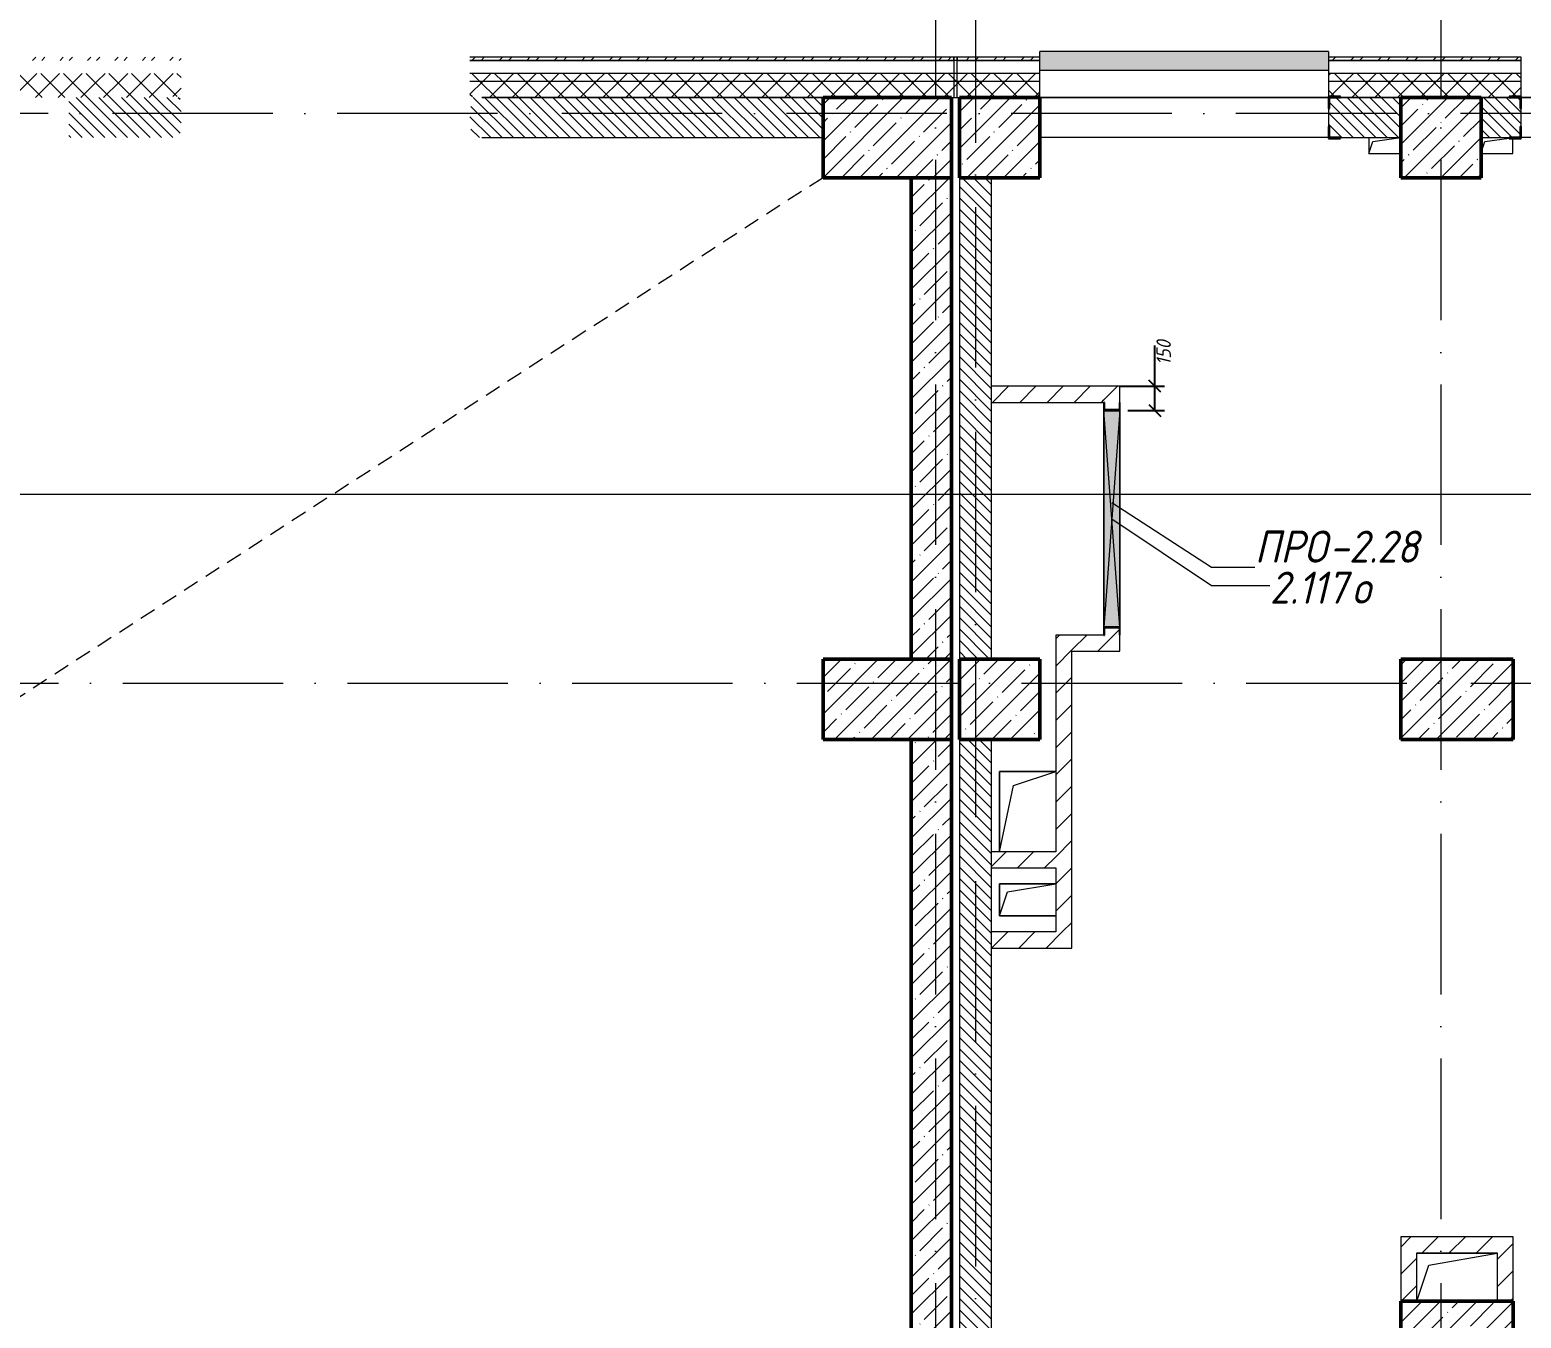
# Model space of a CAD drawing. Header units: millimetres. Extents: x -537608 to 253996, y -217170 to 186033.
# Drawn here: x -80724 to -71432, y -118198 to -110170 of the extents above; entities that cross this region are included whole.
import ezdxf

# ---------------------------------------------------------------- set-up
doc = ezdxf.new("R2010")
doc.units = ezdxf.units.MM
doc.linetypes.add('200_ШТРИХ_ш1п0_6_', pattern=[160, 100, -60])
doc.linetypes.add('50_200_ШТРИХ_1Т_ш5_п1_п1_', pattern=[1400, 1000, -200, 0, -200])
for name, color, linetype, lineweight in [('A-____-____-DIMS', 7, 'Continuous', 9), ('A-DETL-____-OTLN-3', 7, '200_ШТРИХ_ш1п0_6_', 9), ('A-DETL-GENF-OTLN', 7, 'Continuous', 9), ('A-FLOR-____-OTLN', 7, 'Continuous', 9), ('A-GENM-____-IDEN', 7, 'Continuous', 9), ('A-GENM-____-MCUT', 7, 'Continuous', 25), ('A-GENM-____-OTLN', 7, 'Continuous', 9), ('A-GENM-____-OTLN-1', 7, 'Continuous', 25), ('A-GLAZ-____-IDEN', 7, 'Continuous', 9), ('A-GLAZ-____-OTLN', 7, 'Continuous', 9), ('A-WALL-____-MCUT', 7, 'Continuous', 13), ('A-WALL-____-MCUT-1', 7, 'Continuous', 9), ('A-WALL-____-MCUT-2', 7, 'Continuous', 50), ('A-WALL-____-OTLN', 7, 'Continuous', 9), ('A-WALL-____-PATT-1', 7, 'Continuous', 9), ('A-WALL-FNSH-MCUT-1', 7, 'Continuous', 9), ('S-COLS-____-MCUT', 7, 'Continuous', 50), ('S-COLS-____-OTLN', 7, 'Continuous', 9), ('S-GRID-____-OTLN-1', 7, '50_200_ШТРИХ_1Т_ш5_п1_п1_', 9)]:
    doc.layers.add(name, color=color, linetype=linetype, lineweight=lineweight)
doc.layers.add('A-GLAZ-____-OTLN-1', color=7, linetype='Continuous', lineweight=9, true_color=0xc0c0c0)
doc.layers.add('G-____-____-SYMB-1', color=9, linetype='Continuous', lineweight=9, true_color=0x808080)
doc.styles.add('ISOCPEUR_I_11', font='isocpeui.ttf', dxfattribs={"width": 0.9, "height": 200})
doc.styles.add('ISOCPEUR_I_7', font='isocpeui.ttf', dxfattribs={"width": 0.9, "height": 90})
doc.dimstyles.new('ISO-1_8_0_9К_СРЕДНИЙ_Кладочные_1', dxfattribs={"dimscale": 304.8, "dimtxt": 89.638306, "dimasz": 0.246063, "dimexe": 0.19685, "dimexo": 0, "dimgap": 0, "dimtad": 1, "dimdec": 3, "dimrnd": 0.001, "dimdsep": 46, "dimtxsty": 'ISOCPEUR_I_7', "dimblk1": 'OBLIQUE', "dimblk2": 'OBLIQUE', "dimsah": 1, "dimcen": 0.09, "dimdle": 0.19685, "dimazin": 0, "dimtfac": 1, "dimtdec": 4, "dimtix": 1, "dimtmove": 0, "dimatfit": 3, "dimfxl": 1, "dimtvp": 1, "dimtolj": 1, "dimtzin": 0, "dimarcsym": 2})
pattern_1 = [(45, (-149681.9, -196272.38), (-70.71068, 70.71068), []), (135, (-149681.9, -196272.38), (-70.71068, -70.71068), [])]
pattern_2 = [(45, (-149681.9, -196272.38), (-114.04925, 114.04925), []), (45, (-149567.85, -196272.38), (-114.04925, 114.04925), [201.612, -40.322, 3.353, -36.97])]
pattern_3 = [(45, (-149681.9, -196272.38), (-85.53659, 85.53659), []), (45, (-149624.87, -196272.38), (-85.53659, 85.53659), [])]
pattern_4 = [(135, (-149681.9, -196272.377), (-35.35534, -35.35534), [])]
pattern_5 = [(45, (-149681.9, -196272.38), (-84.85281, 84.85281), [])]

# ---------------------------------------------------------------- blocks, each defined once
blk = doc.blocks.new('BSC_Колонна _Прямоугольная - 500х500-V42-АР1_План отверстий 2 этажа в осях 1-64_Ю-ЯЯ')
at = {"layer": 'S-COLS-____-OTLN'}
h = blk.add_hatch(dxfattribs=at)
h.set_pattern_fill('FP_52', color=256, style=0, pattern_type=2)
h.set_pattern_definition([(45, (-77750, -85431.04), (-114.04925, 114.04925), []), (45, (-77635.95, -85431.04), (-114.04925, 114.04925), [201.613, -40.323, 3.353, -36.97])])
h.paths.add_polyline_path([(-250, -250), (250, -250), (250, 250), (-250, 250)], flags=0)
at = {"layer": 'S-COLS-____-MCUT'}
for p, q in [((250, 250), (-250, 250)), ((-250, 250), (-250, -250)), ((250, -250), (250, 250)), ((-250, -250), (250, -250))]:
    blk.add_line(p, q, dxfattribs=at)
blk = doc.blocks.new('BSC_Колонна _Прямоугольная - 500х800-V81-АР1_План отверстий 2 этажа в осях 1-64_Ю-ЯЯ')
at = {"layer": 'S-COLS-____-OTLN'}
h = blk.add_hatch(dxfattribs=at)
h.set_pattern_fill('FP_94', color=256, style=0, pattern_type=2)
h.set_pattern_definition([(315, (-85431.04, 74300), (114.04925, 114.04925), []), (315, (-85431.04, 74185.95), (114.04925, 114.04925), [201.613, -40.323, 3.353, -36.97])])
h.paths.add_polyline_path([(-250, 400), (-250, -400), (250, -400), (250, 400)], flags=0)
at = {"layer": 'S-COLS-____-MCUT'}
for p, q in [((250, 400), (-250, 400)), ((-250, 400), (-250, -400)), ((250, -400), (250, 400)), ((-250, -400), (250, -400))]:
    blk.add_line(p, q, dxfattribs=at)
blk = doc.blocks.new('BSC_Колонна _Прямоугольная - 500х800-V82-АР1_План отверстий 2 этажа в осях 1-64_Ю-ЯЯ')
at = {"layer": 'S-COLS-____-OTLN'}
h = blk.add_hatch(dxfattribs=at)
h.set_pattern_fill('FP_95', color=256, style=0, pattern_type=2)
h.set_pattern_definition([(315, (-81931.04, 74300), (114.04925, 114.04925), []), (315, (-81931.04, 74185.95), (114.04925, 114.04925), [201.613, -40.323, 3.353, -36.97])])
h.paths.add_polyline_path([(-250, 400), (-250, -400), (250, -400), (250, 400)], flags=0)
at = {"layer": 'S-COLS-____-MCUT'}
for p, q in [((250, 400), (-250, 400)), ((-250, 400), (-250, -400)), ((250, -400), (250, 400)), ((-250, -400), (250, -400))]:
    blk.add_line(p, q, dxfattribs=at)
blk = doc.blocks.new('BSC_Колонна _Прямоугольная - 500х500-V92-АР1_План отверстий 2 этажа в осях 1-64_Ю-ЯЯ')
at = {"layer": 'S-COLS-____-OTLN'}
h = blk.add_hatch(dxfattribs=at)
h.set_pattern_fill('FP_105', color=256, style=0, pattern_type=2)
h.set_pattern_definition([(45, (-75000, -85431.04), (-114.04925, 114.04925), []), (45, (-74885.95, -85431.04), (-114.04925, 114.04925), [201.613, -40.323, 3.353, -36.97])])
h.paths.add_polyline_path([(-250, -250), (250, -250), (250, 250), (-250, 250)], flags=0)
at = {"layer": 'S-COLS-____-MCUT'}
for p, q in [((250, 250), (-250, 250)), ((-250, 250), (-250, -250)), ((250, -250), (250, 250)), ((-250, -250), (250, -250))]:
    blk.add_line(p, q, dxfattribs=at)
blk = doc.blocks.new('BSC_Колонна _Прямоугольная - 500х700-V138-АР1_План отверстий 2 этажа в осях 1-64_Ю-ЯЯ')
at = {"layer": 'S-COLS-____-OTLN'}
h = blk.add_hatch(dxfattribs=at)
h.set_pattern_fill('FP_151', color=256, style=0, pattern_type=2)
h.set_pattern_definition([(315, (-77931.04, 77850), (114.04925, 114.04925), []), (315, (-77931.04, 77735.95), (114.04925, 114.04925), [201.613, -40.323, 3.353, -36.97])])
h.paths.add_polyline_path([(-250, 350), (-250, -350), (250, -350), (250, 350)], flags=0)
at = {"layer": 'S-COLS-____-MCUT'}
for p, q in [((250, 350), (-250, 350)), ((-250, 350), (-250, -350)), ((250, -350), (250, 350)), ((-250, -350), (250, -350))]:
    blk.add_line(p, q, dxfattribs=at)
blk = doc.blocks.new('BSC_Колонна _Прямоугольная - 500х700-V141-АР1_План отверстий 2 этажа в осях 1-64_Ю-ЯЯ')
at = {"layer": 'S-COLS-____-OTLN'}
h = blk.add_hatch(dxfattribs=at)
h.set_pattern_fill('FP_154', color=256, style=0, pattern_type=2)
h.set_pattern_definition([(315, (-81931.04, 77850), (114.04925, 114.04925), []), (315, (-81931.04, 77735.95), (114.04925, 114.04925), [201.613, -40.323, 3.353, -36.97])])
h.paths.add_polyline_path([(-250, 350), (-250, -350), (250, -350), (250, 350)], flags=0)
at = {"layer": 'S-COLS-____-MCUT'}
for p, q in [((250, 350), (-250, 350)), ((-250, 350), (-250, -350)), ((250, -350), (250, 350)), ((-250, -350), (250, -350))]:
    blk.add_line(p, q, dxfattribs=at)
blk = doc.blocks.new('Фахверк_СКБ_Уголок - 250_2700-27497298-АР1_План отверстий 2 этажа в осях 1-64_Ю-ЯЯ')
at = {"layer": 'A-GENM-____-MCUT'}
for p, q in [((200, 181), (125, 181)), ((125, 181), (125, 106)), ((125, 106), (131, 106)), ((131, 106), (131, 175)), ((131, 175), (200, 175)), ((200, 175), (200, 181)), ((131, -6), (125, -6)), ((125, -6), (125, -81)), ((125, -81), (200, -81)), ((131, -75), (131, -6)), ((200, -75), (131, -75)), ((200, -81), (200, -75))]:
    blk.add_line(p, q, dxfattribs=at)
blk = doc.blocks.new('AR_Отверстие прямоугольное _в плите_ - AR_Отверстие прямоугольное _в плите_-30510712-АР1_План отверстий 2 этажа в осях 1-64_Ю-ЯЯ')
at = {"layer": 'A-GENM-____-OTLN'}
for p, q in [((-100, 50), (-100, -50)), ((-100, -50), (-75, 25)), ((-75, 25), (100, 50)), ((-100, -50), (100, -50))]:
    blk.add_line(p, q, dxfattribs=at)
blk = doc.blocks.new('AR_Отверстие прямоугольное _в плите_ - AR_Отверстие прямоугольное _в плите_-V170-АР1_План отверстий 2 этажа в осях 1-64_Ю-ЯЯ')
at = {"layer": 'A-GENM-____-OTLN'}
for p, q in [((-97.8, -43.3), (-75, 25)), ((-75, 25), (77.2, 46.7)), ((100, -50), (100, 44)), ((-97.8, -50), (100, -50))]:
    blk.add_line(p, q, dxfattribs=at)
blk = doc.blocks.new('AR_Отверстие прямоугольное _в плите_ - AR_Отверстие прямоугольное _в плите_-V179-АР1_План отверстий 2 этажа в осях 1-64_Ю-ЯЯ')
at = {"layer": 'A-GENM-____-OTLN'}
for p, q in [((175, 250), (-175, 250)), ((-175, 250), (-175, -250)), ((-87.5, 162.5), (175, 250)), ((-175, -250), (-87.5, 162.5))]:
    blk.add_line(p, q, dxfattribs=at)
blk = doc.blocks.new('AR_Отверстие прямоугольное _в плите_ - AR_Отверстие прямоугольное _в плите_-30552592-АР1_План отверстий 2 этажа в осях 1-64_Ю-ЯЯ')
at = {"layer": 'A-GENM-____-OTLN'}
for p, q in [((175, 100), (-175, 100)), ((-175, 100), (-175, -100)), ((-125, 50), (175, 100)), ((-175, -100), (-125, 50)), ((-175, -100), (175, -100))]:
    blk.add_line(p, q, dxfattribs=at)
blk = doc.blocks.new('AR_Отверстие прямоугольное _в плите_ - AR_Отверстие прямоугольное _в плите_-30459267-АР1_План отверстий 2 этажа в осях 1-64_Ю-ЯЯ')
at = {"layer": 'A-GENM-____-OTLN'}
for p, q in [((250, 150), (-250, 150)), ((-175, 75), (250, 150)), ((-249.9, -149.7), (-175, 75))]:
    blk.add_line(p, q, dxfattribs=at)
blk = doc.blocks.new('Отлив_СКБ - Отлив витража_120_НВФ-31885689-АР1_План отверстий 2 этажа в осях 1-64_Ю-ЯЯ')
at = {"layer": 'A-GLAZ-____-OTLN-1'}
for points in [[(1800, 2), (1800, 120), (0, 120), (0, 2), (737.3, 2)], [(1800, 0), (1800, 2), (0, 2), (0, 0), (737.3, 0)]]:
    blk.add_hatch(color=256, dxfattribs=at).paths.add_polyline_path(points, flags=0)
at = {"layer": 'A-GLAZ-____-OTLN'}
for p, q in [((0, 83), (0, 120)), ((1800, 120), (0, 120)), ((1800, 120), (1800, 83)), ((0, 2), (1800, 2)), ((1800, 0), (0, 0))]:
    blk.add_line(p, q, dxfattribs=at)
blk = doc.blocks.new('Стены 2 - Стены 4-31194547-АР1_План отверстий 2 этажа в осях 1-64_Ю-ЯЯ')
at = {"layer": 'A-WALL-____-MCUT'}
for p, q in [((-1798.5, 41030.2), (-1798.5, 41010.2)), ((-1548.5, 41030.2), (-1798.5, 41030.2)), ((-1798.5, 41010.2), (-1548.5, 41010.2)), ((-1548.5, 41010.2), (-1548.5, 41030.2))]:
    blk.add_line(p, q, dxfattribs=at)
blk = doc.blocks.new('AR_Отверстие прямоугольное _в стене_ - AR_Отверстие прямоугольное _в стене__ОВ-36825274-АР1_План отверстий 2 этажа в осях 1-64_Ю-ЯЯ')
at = {"layer": 'A-GLAZ-____-OTLN'}
blk.add_hatch(color=256, dxfattribs=at).paths.add_polyline_path([(675, -50), (675, 50), (-675, 50), (-675, -50), (0.9, -50)], flags=0)
at = {"layer": 'A-DETL-GENF-OTLN'}
for p, q in [((-675, 50), (675, 50)), ((675, 50), (-675, -50)), ((-675, 50), (675, -50)), ((675, 50), (-675, 50)), ((675, -50), (-675, -50)), ((-675, -50), (675, -50))]:
    blk.add_line(p, q, dxfattribs=at)
blk = doc.blocks.new('154_Фахверк_СКБ_Швеллер - Тип_100_3960-28318856-АР1_План отверстий 2 этажа в осях 1-64_Ю-ЯЯ')
at = {"layer": 'A-GENM-____-MCUT'}
for p, q in [((175, 50), (125, 50)), ((125, 50), (125, -50)), ((128, 47), (175, 47)), ((128, -47), (128, 47)), ((175, 47), (175, 50)), ((125, -50), (175, -50)), ((175, -47), (128, -47)), ((175, -50), (175, -47))]:
    blk.add_line(p, q, dxfattribs=at)
blk = doc.blocks.new('_Oblique')
at = {"color": 0, "linetype": 'ByBlock', "lineweight": -2}
blk.add_line((-0.5, -0.5), (0.5, 0.5), dxfattribs=at)
blk = doc.blocks.new('*D2611')
at = {"layer": 'A-____-____-DIMS', "color": 0, "lineweight": -2, "transparency": 16777216}
for p, q in [((-73714.5, -112391.3), (-73714.5, -112136.1)), ((-73714.5, -112541.3), (-73714.5, -112331.3)), ((-73931.9, -112391.3), (-73654.5, -112391.3)), ((-73881.9, -112541.3), (-73654.5, -112541.3))]:
    blk.add_line(p, q, dxfattribs=at)
at = {"layer": 'Defpoints', "color": 0, "transparency": 16777216}
for p in [(-73931.9, -112391.3), (-73881.9, -112541.3), (-73714.5, -112541.3)]:
    blk.add_point(p, dxfattribs=at)
at = {"layer": 'A-____-____-DIMS', "color": 0, "lineweight": -2, "transparency": 16777216, "xscale": 75, "yscale": 75, "zscale": 75}
for p, rotation in [((-73714.5, -112391.3), 90), ((-73714.5, -112541.3), 270)]:
    blk.add_blockref('_Oblique', p, dxfattribs=dict(at, rotation=rotation))
at = {"layer": 'A-____-____-DIMS', "color": 0, "transparency": 16777216, "insert": (-73704.4, -112260.2), "char_height": 90, "width": 368.207, "attachment_point": 1, "rotation": 90, "line_spacing_factor": 1.149209, "style": 'ISOCPEUR_I_7'}
blk.add_mtext('\\A1;150', dxfattribs=at)

msp = doc.modelspace()

# ---------------------------------------------------------------- hatches: boundary and pattern name
at = {"layer": 'A-WALL-____-PATT-1'}
h = msp.add_hatch(dxfattribs=at)
h.set_pattern_fill('FP_3', color=256, style=0, pattern_type=2)
h.set_pattern_definition(pattern_3)
h.paths.add_polyline_path([(-74966.9, -110361.3351), (-74966.9, -110341.3351), (-77981.9, -110341.3351), (-77981.9, -110361.3351), (-75462.0531, -110361.3351)], flags=0)
h.paths.add_polyline_path([(-79781.9, -110361.3351), (-79781.9, -110341.3351), (-80981.9, -110341.3351), (-80981.9, -110361.3351)], flags=0)
h.paths.add_polyline_path([(-82781.9, -110361.3351), (-82781.9, -110341.3351), (-83981.9, -110341.3351), (-83981.9, -110361.3351)], flags=0)
h.paths.add_polyline_path([(-85781.9, -110361.3351), (-85781.9, -110341.3351), (-87031.9, -110341.3351), (-87031.9, -110361.3351), (-86067.0571, -110361.3351)], flags=0)
h.paths.add_polyline_path([(-88831.9, -110361.3351), (-88831.9, -110341.3351), (-90031.9, -110341.3351), (-90031.9, -110361.3351), (-89602.0584, -110361.3351)], flags=0)
h.paths.add_polyline_path([(-92253.3094, -110361.3351), (-91831.9, -110361.3351), (-91831.9, -110341.3351), (-93031.9, -110341.3351), (-93031.9, -110361.3351)], flags=0)
h.paths.add_polyline_path([(-97831.9, -110361.3351), (-97831.9, -110341.3351), (-99496.9, -110341.3351), (-99496.9, -110361.3351), (-98439.5617, -110361.3351)], flags=0)
h.paths.add_polyline_path([(-94831.9, -110361.3351), (-94831.9, -110341.3351), (-96031.9, -110341.3351), (-96031.9, -110361.3351)], flags=0)
h = msp.add_hatch(dxfattribs=at)
h.set_pattern_fill('FP_3', color=256, style=0, pattern_type=2)
h.set_pattern_definition(pattern_3)
h.paths.add_polyline_path([(-63089.5484, -110361.3351), (-62731.9, -110361.3351), (-62731.9, -110341.3351), (-63856.9, -110341.3351), (-63856.9, -110361.3351)], flags=0)
h.paths.add_polyline_path([(-60671.9, -110361.3351), (-60671.9, -110341.3351), (-60931.9, -110341.3351), (-60931.9, -110361.3351)], flags=0)
h.paths.add_polyline_path([(-65656.9, -110361.3351), (-65656.9, -110341.3351), (-66781.9, -110341.3351), (-66781.9, -110361.3351), (-65740.7994, -110361.3351)], flags=0)
h.paths.add_polyline_path([(-71431.9, -110361.3351), (-71431.9, -110341.3351), (-72631.9, -110341.3351), (-72631.9, -110361.3351), (-71927.0517, -110361.3351)], flags=0)
h.paths.add_polyline_path([(-74946.9, -110361.3351), (-74431.9, -110361.3351), (-74431.9, -110341.3351), (-74946.9, -110341.3351)], flags=0)
h = msp.add_hatch(dxfattribs=at)
h.set_pattern_fill('FP_1', color=256, style=0, pattern_type=2)
h.set_pattern_definition(pattern_1)
h.paths.add_polyline_path([(-48331.9, -110491.3351), (-48281.9, -110491.3351), (-48281.9, -110441.3351), (-55181.9, -110441.3351), (-55181.9, -110491.3351), (-50717.0437, -110491.3351)], flags=0)
h.paths.add_polyline_path([(-60438.2974, -110491.3351), (-59731.9, -110491.3351), (-59731.9, -110441.3351), (-60931.9, -110441.3351), (-60931.9, -110491.3351)], flags=0)
h.paths.add_polyline_path([(-57931.9, -110491.3351), (-56181.9, -110491.3351), (-56181.9, -110441.3351), (-57931.9, -110441.3351)], flags=0)
h.paths.add_polyline_path([(-62731.9, -110491.3351), (-62731.9, -110441.3351), (-63856.9, -110441.3351), (-63856.9, -110491.3351), (-63089.5484, -110491.3351)], flags=0)
h.paths.add_polyline_path([(-65656.9, -110491.3351), (-65656.9, -110441.3351), (-66781.9, -110441.3351), (-66781.9, -110491.3351), (-65740.7994, -110491.3351)], flags=0)
h.paths.add_polyline_path([(-72631.9, -110491.3351), (-71431.9, -110491.3351), (-71431.9, -110441.3351), (-72631.9, -110441.3351)], flags=0)
h.paths.add_polyline_path([(-74431.9, -110491.3351), (-74431.9, -110441.3351), (-77981.9, -110441.3351), (-77981.9, -110491.3351), (-75462.0531, -110491.3351)], flags=0)
h.paths.add_polyline_path([(-79781.9, -110491.3351), (-79781.9, -110441.3351), (-80981.9, -110441.3351), (-80981.9, -110491.3351)], flags=0)
h.paths.add_polyline_path([(-82781.9, -110491.3351), (-82781.9, -110441.3351), (-83981.9, -110441.3351), (-83981.9, -110491.3351)], flags=0)
h.paths.add_polyline_path([(-85781.9, -110491.3351), (-85781.9, -110441.3351), (-87031.9, -110441.3351), (-87031.9, -110491.3351), (-86067.0571, -110491.3351)], flags=0)
h.paths.add_polyline_path([(-89602.0584, -110491.3351), (-88831.9, -110491.3351), (-88831.9, -110441.3351), (-90031.9, -110441.3351), (-90031.9, -110491.3351)], flags=0)
h.paths.add_polyline_path([(-91831.9, -110491.3351), (-91831.9, -110441.3351), (-93031.9, -110441.3351), (-93031.9, -110491.3351), (-92253.3094, -110491.3351)], flags=0)
h.paths.add_polyline_path([(-94831.9, -110491.3351), (-94831.9, -110441.3351), (-96031.9, -110441.3351), (-96031.9, -110491.3351)], flags=0)
h.paths.add_polyline_path([(-98439.5617, -110491.3351), (-97831.9, -110491.3351), (-97831.9, -110441.3351), (-99481.9, -110441.3351), (-99481.9, -110491.3351), (-99323.3121, -110491.3351)], flags=0)
h = msp.add_hatch(dxfattribs=at)
h.set_pattern_fill('FP_1', color=256, style=0, pattern_type=2)
h.set_pattern_definition(pattern_1)
h.paths.add_polyline_path([(-48431.9, -110591.3351), (-48331.9, -110591.3351), (-48331.9, -110491.3351), (-55181.9, -110491.3351), (-55181.9, -110591.3351), (-50717.0437, -110591.3351)], flags=0)
h.paths.add_polyline_path([(-56681.9, -110591.3351), (-56181.9, -110591.3351), (-56181.9, -110491.3351), (-57931.9, -110491.3351), (-57931.9, -110585.3351), (-57856.9, -110585.3351), (-57856.9, -110591.3351), (-57787.0464, -110591.3351)], flags=0)
h.paths.add_polyline_path([(-60438.2974, -110591.3351), (-59806.9, -110591.3351), (-59806.9, -110585.3351), (-59731.9, -110585.3351), (-59731.9, -110491.3351), (-60931.9, -110491.3351), (-60931.9, -110591.3351)], flags=0)
h.paths.add_polyline_path([(-63089.5484, -110591.3351), (-62806.9, -110591.3351), (-62806.9, -110585.3351), (-62731.9, -110585.3351), (-62731.9, -110491.3351), (-63856.9, -110491.3351), (-63856.9, -110585.3351), (-63781.9, -110585.3351), (-63781.9, -110591.3351)], flags=0)
h.paths.add_polyline_path([(-65740.7994, -110591.3351), (-65731.9, -110591.3351), (-65731.9, -110585.3351), (-65656.9, -110585.3351), (-65656.9, -110491.3351), (-66781.9, -110491.3351), (-66781.9, -110591.3351), (-66281.9, -110591.3351)], flags=0)
h.paths.add_polyline_path([(-72181.9, -110591.3351), (-71506.9, -110591.3351), (-71506.9, -110585.3351), (-71431.9, -110585.3351), (-71431.9, -110491.3351), (-72631.9, -110491.3351), (-72631.9, -110585.3351), (-72556.9, -110585.3351), (-72556.9, -110591.3351)], flags=0)
h.paths.add_polyline_path([(-74431.9, -110591.3351), (-74431.9, -110491.3351), (-77981.9, -110491.3351), (-77981.9, -110585.3351), (-77906.9, -110585.3351), (-77906.9, -110591.3351), (-74931.9, -110591.3351)], flags=0)
h.paths.add_polyline_path([(-80981.9, -110591.3351), (-79856.9, -110591.3351), (-79856.9, -110585.3351), (-79781.9, -110585.3351), (-79781.9, -110491.3351), (-80981.9, -110491.3351)], flags=0)
h.paths.add_polyline_path([(-83906.9, -110591.3351), (-82856.9, -110591.3351), (-82856.9, -110585.3351), (-82781.9, -110585.3351), (-82781.9, -110491.3351), (-83981.9, -110491.3351), (-83981.9, -110585.3351), (-83906.9, -110585.3351)], flags=0)
h.paths.add_polyline_path([(-85856.9, -110591.3351), (-85856.9, -110585.3351), (-85781.9, -110585.3351), (-85781.9, -110491.3351), (-87031.9, -110491.3351), (-87031.9, -110585.3351), (-86956.9, -110585.3351), (-86956.9, -110591.3351), (-86067.0571, -110591.3351)], flags=0)
h.paths.add_polyline_path([(-88906.9, -110591.3351), (-88906.9, -110585.3351), (-88831.9, -110585.3351), (-88831.9, -110491.3351), (-90031.9, -110491.3351), (-90031.9, -110585.3351), (-89956.9, -110585.3351), (-89956.9, -110591.3351), (-89602.0584, -110591.3351)], flags=0)
h.paths.add_polyline_path([(-91906.9, -110591.3351), (-91906.9, -110585.3351), (-91831.9, -110585.3351), (-91831.9, -110491.3351), (-93031.9, -110491.3351), (-93031.9, -110585.3351), (-92956.9, -110585.3351), (-92956.9, -110591.3351), (-92253.3094, -110591.3351)], flags=0)
h.paths.add_polyline_path([(-95956.9, -110591.3351), (-94906.9, -110591.3351), (-94906.9, -110585.3351), (-94831.9, -110585.3351), (-94831.9, -110491.3351), (-96031.9, -110491.3351), (-96031.9, -110585.3351), (-95956.9, -110585.3351)], flags=0)
h.paths.add_polyline_path([(-97906.9, -110591.3351), (-97906.9, -110585.3351), (-97831.9, -110585.3351), (-97831.9, -110491.3351), (-99481.9, -110491.3351), (-99481.9, -110591.3351), (-98439.5617, -110591.3351)], flags=0)
h = msp.add_hatch(dxfattribs=at)
h.set_pattern_fill('FP_6', color=256, style=0, pattern_type=2)
h.set_pattern_definition(pattern_4)
h.paths.add_polyline_path([(-75781.9, -110841.3351), (-75781.9, -110591.3351), (-77975.9, -110591.3351), (-77975.9, -110660.3351), (-77981.9, -110660.3351), (-77981.9, -110772.3351), (-77975.9, -110772.3351), (-77975.9, -110841.3351), (-77906.9, -110841.3351)], flags=0)
h.paths.add_polyline_path([(-79856.9, -110841.3351), (-79787.9, -110841.3351), (-79787.9, -110772.3351), (-79781.9, -110772.3351), (-79781.9, -110660.3351), (-79787.9, -110660.3351), (-79787.9, -110591.3351), (-80481.9, -110591.3351), (-80481.9, -110841.3351)], flags=0)
h = msp.add_hatch(dxfattribs=at)
h.set_pattern_fill('FP_6', color=256, style=0, pattern_type=2)
h.set_pattern_definition(pattern_4)
h.paths.add_polyline_path([(-72556.9, -110841.3351), (-72181.9, -110841.3351), (-72181.9, -110591.3351), (-72625.9, -110591.3351), (-72625.9, -110660.3351), (-72631.9, -110660.3351), (-72631.9, -110772.3351), (-72625.9, -110772.3351), (-72625.9, -110841.3351)], flags=0)
h = msp.add_hatch(dxfattribs=at)
h.set_pattern_fill('FP_6', color=256, style=0, pattern_type=2)
h.set_pattern_definition(pattern_4)
h.paths.add_polyline_path([(-71681.9, -110841.3351), (-71437.9, -110841.3351), (-71437.9, -110772.3351), (-71431.9, -110772.3351), (-71431.9, -110660.3351), (-71437.9, -110660.3351), (-71437.9, -110591.3351), (-71681.9, -110591.3351), (-71681.9, -110772.3351)], flags=0)
h = msp.add_hatch(dxfattribs=at)
h.set_pattern_fill('FP_13', color=256, style=0, pattern_type=2)
h.set_pattern_definition(pattern_2)
h.paths.add_polyline_path([(-74981.9, -114091.3351), (-74981.9, -111091.3351), (-75231.9, -111091.3351), (-75231.9, -114091.3351)], flags=0)
h = msp.add_hatch(dxfattribs=at)
h.set_pattern_fill('FP_6', color=256, style=0, pattern_type=2)
h.set_pattern_definition(pattern_4)
h.paths.add_polyline_path([(-74731.9, -114091.3351), (-74731.9, -111091.3351), (-74931.9, -111091.3351), (-74931.9, -114091.3351)], flags=0)
h = msp.add_hatch(dxfattribs=at)
h.set_pattern_fill('FP_4', color=256, style=0, pattern_type=2)
h.set_pattern_definition(pattern_5)
h.paths.add_polyline_path([(-74031.9, -112491.3351), (-74031.9, -112391.3351), (-74731.9, -112391.3351), (-74731.9, -112491.3351)], flags=0)
h = msp.add_hatch(dxfattribs=at)
h.set_pattern_fill('FP_4', color=256, style=0, pattern_type=2)
h.set_pattern_definition(pattern_5)
h.paths.add_polyline_path([(-73934.9, -114041.3351), (-73931.9, -114041.3351), (-73931.9, -113941.3351), (-73934.9, -113941.3351), (-73934.9, -113894.3351), (-74028.9, -113894.8351), (-74028.9, -113941.3351), (-74031.9, -113941.3351), (-74031.9, -114041.3351), (-74028.9, -114041.3351)], flags=0)
h.paths.add_polyline_path([(-73941.3839, -112538.3351), (-73934.9, -112538.3351), (-73934.9, -112491.3351), (-73931.9, -112491.3351), (-73931.9, -112391.3351), (-74031.9, -112391.3351), (-74031.9, -112491.3351), (-74028.9, -112491.3351), (-74028.9, -112538.3351)], flags=0)
h = msp.add_hatch(dxfattribs=at)
h.set_pattern_fill('FP_4', color=256, style=0, pattern_type=2)
h.set_pattern_definition(pattern_5)
h.paths.add_polyline_path([(-74231.9, -115791.3351), (-74231.9, -113941.3351), (-74331.9, -113941.3351), (-74331.9, -115791.3351)], flags=0)
h = msp.add_hatch(dxfattribs=at)
h.set_pattern_fill('FP_4', color=256, style=0, pattern_type=2)
h.set_pattern_definition(pattern_5)
h.paths.add_polyline_path([(-74031.9, -114041.3351), (-74031.9, -113941.3351), (-74231.9, -113941.3351), (-74231.9, -114041.3351)], flags=0)
h = msp.add_hatch(dxfattribs=at)
h.set_pattern_fill('FP_13', color=256, style=0, pattern_type=2)
h.set_pattern_definition(pattern_2)
h.paths.add_polyline_path([(-75231.9, -120441.3351), (-74981.9, -120441.3351), (-74981.9, -114591.3351), (-75231.9, -114591.3351), (-75231.9, -119674.8371)], flags=0)
h = msp.add_hatch(dxfattribs=at)
h.set_pattern_fill('FP_6', color=256, style=0, pattern_type=2)
h.set_pattern_definition(pattern_4)
h.paths.add_polyline_path([(-74931.9, -120441.3351), (-74731.9, -120441.3351), (-74731.9, -114591.3351), (-74931.9, -114591.3351), (-74931.9, -119674.8371)], flags=0)
h = msp.add_hatch(dxfattribs=at)
h.set_pattern_fill('FP_4', color=256, style=0, pattern_type=2)
h.set_pattern_definition(pattern_5)
h.paths.add_polyline_path([(-74331.9, -115391.3351), (-74331.9, -115291.3351), (-74731.9, -115291.3351), (-74731.9, -115391.3351)], flags=0)
h = msp.add_hatch(dxfattribs=at)
h.set_pattern_fill('FP_4', color=256, style=0, pattern_type=2)
h.set_pattern_definition(pattern_5)
h.paths.add_polyline_path([(-74731.9, -115891.3351), (-74231.9, -115891.3351), (-74231.9, -115791.3351), (-74731.9, -115791.3351)], flags=0)
h = msp.add_hatch(dxfattribs=at)
h.set_pattern_fill('FP_4', color=256, style=0, pattern_type=2)
h.set_pattern_definition(pattern_5)
h.paths.add_polyline_path([(-71581.9, -117791.3351), (-71581.9, -117691.3351), (-72181.9, -117691.3351), (-72181.9, -117791.3351), (-71927.0517, -117791.3351)], flags=0)
h = msp.add_hatch(dxfattribs=at)
h.set_pattern_fill('FP_4', color=256, style=0, pattern_type=2)
h.set_pattern_definition(pattern_5)
h.paths.add_polyline_path([(-71482.0157, -118091.3351), (-71481.9, -118091.3351), (-71481.9, -117691.3351), (-71581.9, -117691.3351), (-71581.9, -118091.3351)], flags=0)
h = msp.add_hatch(dxfattribs=at)
h.set_pattern_fill('FP_4', color=256, style=0, pattern_type=2)
h.set_pattern_definition(pattern_5)
h.paths.add_polyline_path([(-72081.9, -118091.3351), (-72081.9, -117791.3351), (-72181.9, -117791.3351), (-72181.9, -118091.3351)], flags=0)
at = {"layer": 'S-COLS-____-OTLN'}
h = msp.add_hatch(dxfattribs=at)
h.set_pattern_fill('FP_13', color=256, style=0, pattern_type=2)
h.set_pattern_definition(pattern_2)
h.paths.add_polyline_path([(-74431.9, -114591.3351), (-74431.9, -114091.3351), (-74931.9, -114091.3351), (-74931.9, -114591.3351)], flags=0)

# ---------------------------------------------------------------- linework, layer by layer
at = {"layer": 'A-DETL-____-OTLN-3'}
msp.add_line((-75781.9, -111091.3351), (-98681.9, -125891.3351), dxfattribs=at)
at = {"layer": 'A-FLOR-____-OTLN'}
for p, q in [((-74681.9, -114791.3351), (-74331.9, -114791.3351)), ((-74681.9, -115291.3351), (-74681.9, -114791.3351)), ((-74681.9, -115491.3351), (-74331.9, -115491.3351)), ((-74681.9, -115691.3351), (-74681.9, -115491.3351)), ((-74331.9, -115691.3351), (-74681.9, -115691.3351)), ((-72081.9, -117791.6826), (-71581.9, -117791.6826))]:
    msp.add_line(p, q, dxfattribs=at)
at = {"layer": 'A-GENM-____-IDEN'}
for p, q in [((-73981.9, -113114.5726), (-73361.9394, -113517.3526)), ((-73361.9394, -113517.3526), (-73091.9147, -113517.3526))]:
    msp.add_line(p, q, dxfattribs=at)
at = {"layer": 'A-GLAZ-____-IDEN'}
for p, q in [((-73981.9, -113216.3351), (-73361.9394, -113633.3967)), ((-73361.9394, -113633.3967), (-72998.0288, -113633.3967))]:
    msp.add_line(p, q, dxfattribs=at)
at = {"layer": 'A-WALL-____-MCUT'}
for p, q in [((-74431.9, -110361.3351), (-77981.9, -110361.3351)), ((-77981.9, -110361.3351), (-74966.9, -110361.3351)), ((-74946.9, -110361.3351), (-74431.9, -110361.3351)), ((-74431.9, -110591.3351), (-74431.9, -110361.3351)), ((-72631.9, -110361.3351), (-72631.9, -110585.3351)), ((-71431.9, -110361.3351), (-72631.9, -110361.3351)), ((-72631.9, -110361.3351), (-71431.9, -110361.3351)), ((-71431.9, -110585.3351), (-71431.9, -110361.3351)), ((-77906.9, -110591.3351), (-75781.9, -110591.3351)), ((-75781.9, -110591.3351), (-77906.9, -110591.3351)), ((-74981.9, -110591.3351), (-74931.9, -110591.3351)), ((-72631.9, -110660.3351), (-72631.9, -110772.3351)), ((-71431.9, -110772.3351), (-71431.9, -110660.3351)), ((-77906.9, -110841.3351), (-75781.9, -110841.3351)), ((-72556.9, -110841.3351), (-72181.9, -110841.3351)), ((-71681.9, -110841.3351), (-71506.9, -110841.3351)), ((-74931.9, -111091.3351), (-74931.9, -114091.3351)), ((-74731.9, -114091.3351), (-74731.9, -111091.3351)), ((-74931.9, -114091.3351), (-74731.9, -114091.3351)), ((-74931.9, -114591.3351), (-74931.9, -120441.3351)), ((-74731.9, -114591.3351), (-74931.9, -114591.3351)), ((-74731.9, -120441.3351), (-74731.9, -114591.3351))]:
    msp.add_line(p, q, dxfattribs=at)
at = {"layer": 'A-WALL-____-MCUT-1'}
for p, q in [((-74431.9, -110441.3351), (-77981.9, -110441.3351)), ((-71431.9, -110441.3351), (-72631.9, -110441.3351)), ((-74431.9, -110491.3351), (-77981.9, -110491.3351)), ((-71431.9, -110491.3351), (-72631.9, -110491.3351)), ((-72556.9, -110591.3351), (-72181.9, -110591.3351)), ((-72181.9, -110591.3351), (-72556.9, -110591.3351)), ((-71681.9, -110591.3351), (-71506.9, -110591.3351)), ((-71506.9, -110591.3351), (-71681.9, -110591.3351))]:
    msp.add_line(p, q, dxfattribs=at)
at = {"layer": 'A-WALL-____-MCUT-2'}
for p, q in [((-75231.9, -111091.3351), (-75231.9, -114091.3351)), ((-74981.9, -114091.3351), (-74981.9, -111091.3351)), ((-75231.9, -114591.3351), (-75231.9, -120441.3351)), ((-74981.9, -120441.3351), (-74981.9, -114591.3351))]:
    msp.add_line(p, q, dxfattribs=at)
at = {"layer": 'A-WALL-____-OTLN'}
for p, q in [((-72631.9, -110591.3351), (-74431.9, -110591.3351)), ((-74431.9, -110591.3351), (-72631.9, -110591.3351)), ((-66781.9, -110591.3351), (-71431.9, -110591.3351)), ((-71431.9, -110591.3351), (-66781.9, -110591.3351)), ((-72631.9, -110841.3351), (-74431.9, -110841.3351)), ((-66781.9, -110841.3351), (-71431.9, -110841.3351))]:
    msp.add_line(p, q, dxfattribs=at)
at = {"layer": 'A-WALL-FNSH-MCUT-1'}
for p, q in [((-74966.9, -110341.3351), (-77981.9, -110341.3351)), ((-74966.9, -110361.3351), (-74966.9, -110341.3351)), ((-74431.9, -110341.3351), (-74946.9, -110341.3351)), ((-74946.9, -110341.3351), (-74946.9, -110361.3351)), ((-74431.9, -110361.3351), (-74431.9, -110341.3351)), ((-71431.9, -110341.3351), (-72631.9, -110341.3351)), ((-72631.9, -110341.3351), (-72631.9, -110361.3351)), ((-71431.9, -110361.3351), (-71431.9, -110341.3351)), ((-73931.9, -112391.3351), (-74731.9, -112391.3351)), ((-73931.9, -112491.3351), (-73931.9, -112391.3351)), ((-74731.9, -112491.3351), (-74031.9, -112491.3351)), ((-74331.9, -113941.3351), (-74331.9, -115291.3351)), ((-74031.9, -113941.3351), (-74331.9, -113941.3351)), ((-73931.9, -114041.3351), (-73931.9, -113941.3351)), ((-74231.9, -115891.3351), (-74231.9, -114041.3351)), ((-74231.9, -114041.3351), (-73931.9, -114041.3351)), ((-74331.9, -115291.3351), (-74731.9, -115291.3351)), ((-74731.9, -115391.3351), (-74331.9, -115391.3351)), ((-74331.9, -115391.3351), (-74331.9, -115791.3351)), ((-74331.9, -115791.3351), (-74731.9, -115791.3351)), ((-74731.9, -115891.3351), (-74231.9, -115891.3351)), ((-71481.9, -117691.3351), (-72181.9, -117691.3351)), ((-72181.9, -117691.3351), (-72181.9, -118091.3351)), ((-71481.9, -118091.3351), (-71481.9, -117691.3351)), ((-72081.9, -117791.3351), (-71581.9, -117791.3351)), ((-72081.9, -118091.3351), (-72081.9, -117791.3351)), ((-71581.9, -117791.3351), (-71581.9, -118091.3351))]:
    msp.add_line(p, q, dxfattribs=at)
at = {"layer": 'G-____-____-SYMB-1'}
msp.add_line((-154652.523, -113063.3245), (-45152.6344, -113063.3245), dxfattribs=at)
at = {"layer": 'S-COLS-____-MCUT'}
for p, q in [((-74431.9, -114091.3351), (-74931.9, -114091.3351)), ((-74931.9, -114091.3351), (-74931.9, -114591.3351)), ((-74431.9, -114591.3351), (-74431.9, -114091.3351)), ((-74931.9, -114591.3351), (-74431.9, -114591.3351))]:
    msp.add_line(p, q, dxfattribs=at)
at = {"layer": 'S-GRID-____-OTLN-1'}
for p, q in [((-75081.9, -105379.5257), (-75081.9, -156291.3351)), ((-71931.9, -105379.5257), (-71931.9, -156291.3351)), ((-74831.9, -105674.3722), (-74831.9, -155981.3777)), ((-45607.4934, -110691.3351), (-154350.6702, -110691.3351)), ((-154350.6702, -114241.3351), (-45607.4934, -114241.3351))]:
    msp.add_line(p, q, dxfattribs=at)

# ---------------------------------------------------------------- block references
at = {"layer": 'A-GENM-____-OTLN'}
for name, p in [('AR_Отверстие прямоугольное _в плите_ - AR_Отверстие прямоугольное _в плите_-30510712-АР1_План отверстий 2 этажа в осях 1-64_Ю-ЯЯ', (-72281.9, -110891.3351)), ('AR_Отверстие прямоугольное _в плите_ - AR_Отверстие прямоугольное _в плите_-V170-АР1_План отверстий 2 этажа в осях 1-64_Ю-ЯЯ', (-71584.1371, -110891.3351)), ('AR_Отверстие прямоугольное _в плите_ - AR_Отверстие прямоугольное _в плите_-V179-АР1_План отверстий 2 этажа в осях 1-64_Ю-ЯЯ', (-74506.9, -115041.3351)), ('AR_Отверстие прямоугольное _в плите_ - AR_Отверстие прямоугольное _в плите_-30552592-АР1_План отверстий 2 этажа в осях 1-64_Ю-ЯЯ', (-74506.9, -115591.3351)), ('AR_Отверстие прямоугольное _в плите_ - AR_Отверстие прямоугольное _в плите_-30459267-АР1_План отверстий 2 этажа в осях 1-64_Ю-ЯЯ', (-71831.9, -117941.6826))]:
    msp.add_blockref(name, p, dxfattribs=at)
at = {"layer": 'A-GENM-____-OTLN-1'}
msp.add_blockref('Фахверк_СКБ_Уголок - 250_2700-27497298-АР1_План отверстий 2 этажа в осях 1-64_Ю-ЯЯ', (-72756.9, -110766.3351), dxfattribs=at)
for name, p, rotation in [('Фахверк_СКБ_Уголок - 250_2700-27497298-АР1_План отверстий 2 этажа в осях 1-64_Ю-ЯЯ', (-71306.9, -110666.3351), 180), ('154_Фахверк_СКБ_Швеллер - Тип_100_3960-28318856-АР1_План отверстий 2 этажа в осях 1-64_Ю-ЯЯ', (-73981.9, -112666.3351), 90), ('154_Фахверк_СКБ_Швеллер - Тип_100_3960-28318856-АР1_План отверстий 2 этажа в осях 1-64_Ю-ЯЯ', (-73981.9, -113766.3351), 270)]:
    msp.add_blockref(name, p, dxfattribs=dict(at, rotation=rotation))
at = {"layer": 'A-GLAZ-____-OTLN'}
msp.add_blockref('Отлив_СКБ - Отлив витража_120_НВФ-31885689-АР1_План отверстий 2 этажа в осях 1-64_Ю-ЯЯ', (-74431.9, -110424.3351), dxfattribs=at)
at = {"layer": 'A-GLAZ-____-OTLN', "rotation": 270}
msp.add_blockref('AR_Отверстие прямоугольное _в стене_ - AR_Отверстие прямоугольное _в стене__ОВ-36825274-АР1_План отверстий 2 этажа в осях 1-64_Ю-ЯЯ', (-73981.9, -113216.3351), dxfattribs=at)
at = {"layer": 'A-WALL-____-OTLN', "rotation": 89.9999999999999}
msp.add_blockref('Стены 2 - Стены 4-31194547-АР1_План отверстий 2 этажа в осях 1-64_Ю-ЯЯ', (-33936.658, -108792.8233), dxfattribs=at)
at = {"layer": 'S-COLS-____-OTLN', "rotation": 89.9999999999999}
for name, p in [('BSC_Колонна _Прямоугольная - 500х800-V81-АР1_План отверстий 2 этажа в осях 1-64_Ю-ЯЯ', (-75381.9, -110841.3351)), ('BSC_Колонна _Прямоугольная - 500х800-V82-АР1_План отверстий 2 этажа в осях 1-64_Ю-ЯЯ', (-75381.9, -114341.3351)), ('BSC_Колонна _Прямоугольная - 500х700-V141-АР1_План отверстий 2 этажа в осях 1-64_Ю-ЯЯ', (-71831.9, -114341.3351)), ('BSC_Колонна _Прямоугольная - 500х700-V138-АР1_План отверстий 2 этажа в осях 1-64_Ю-ЯЯ', (-71831.9, -118341.3351))]:
    msp.add_blockref(name, p, dxfattribs=at)
at = {"layer": 'S-COLS-____-OTLN'}
for name, p in [('BSC_Колонна _Прямоугольная - 500х500-V92-АР1_План отверстий 2 этажа в осях 1-64_Ю-ЯЯ', (-74681.9, -110841.3351)), ('BSC_Колонна _Прямоугольная - 500х500-V42-АР1_План отверстий 2 этажа в осях 1-64_Ю-ЯЯ', (-71931.9, -110841.3351))]:
    msp.add_blockref(name, p, dxfattribs=at)

# ---------------------------------------------------------------- texts
at = {"layer": 'A-GENM-____-IDEN', "char_height": 200, "attachment_point": 1, "style": 'ISOCPEUR_I_11'}
for s, insert, width in [('ПРО', (-73091.9147, -113290.2365), 562.784625), ('-2.28', (-72627.5709, -113290.2365), 707.088375)]:
    msp.add_mtext(s, dxfattribs=dict(at, insert=insert, width=width))
at = {"layer": 'A-GLAZ-____-IDEN', "char_height": 200, "attachment_point": 1, "style": 'ISOCPEUR_I_11'}
for s, insert, width in [('2.117', (-72998.0288, -113545.7821), 620.506125), ('\\fISOCPEUR|b0|i1|c204|p34|;\\W.9;о', (-72486.0601, -113545.7821), 158.734125)]:
    msp.add_mtext(s, dxfattribs=dict(at, insert=insert, width=width))

# ---------------------------------------------------------------- dimensions: what is measured, and where the dimension line sits
at = {"layer": 'A-____-____-DIMS'}
dim = msp.add_linear_dim(base=(-73714.5078, -112541.3351), p1=(-73931.9, -112391.3351), p2=(-73881.9, -112541.3351), angle=90, dimstyle='ISO-1_8_0_9К_СРЕДНИЙ_Кладочные_1', override={"dimpost": '<>', "dimfxl": 158.113883}, dxfattribs=at)
dim.commit()
dim.dimension.update_dxf_attribs({"geometry": '*D2611', "text_midpoint": (-73644.3692, -112136.1392), "dimtype": 160, "text_rotation": 90})

doc.saveas('drawing.dxf')
